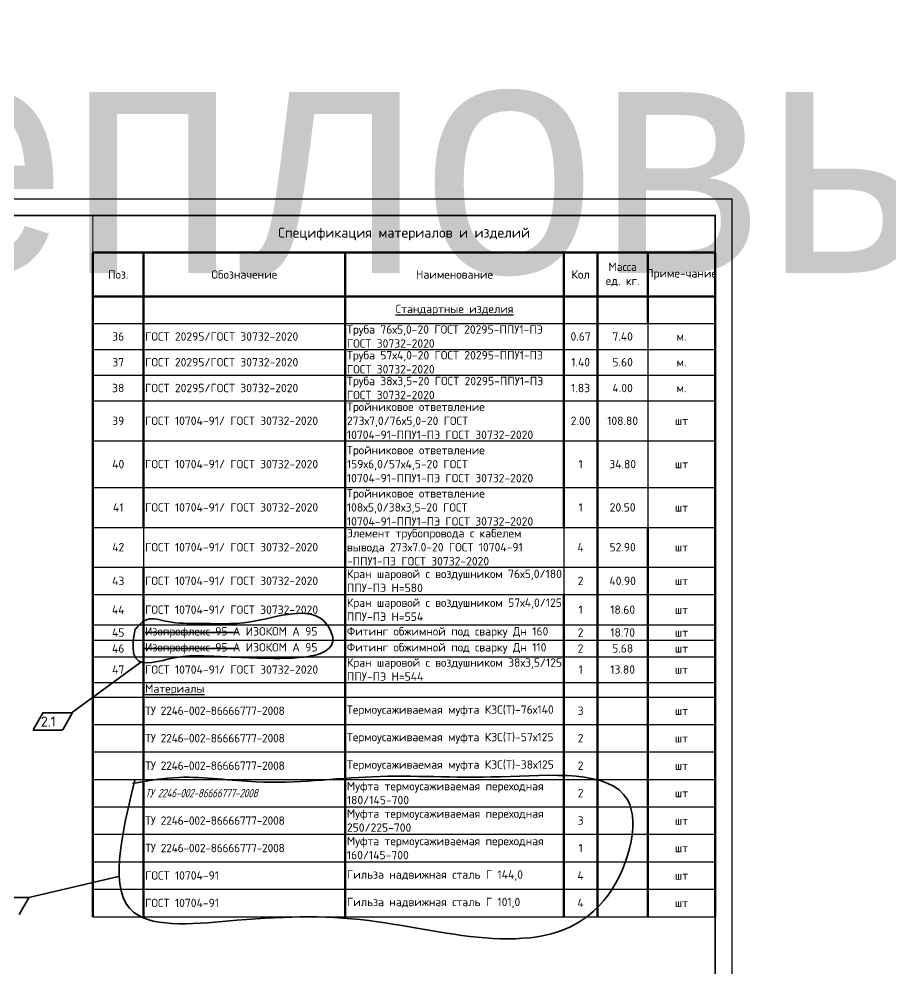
# Model space of a CAD drawing. Header units: millimetres. Extents: x 1990 to 8783, y 397 to 3825.
# Drawn here: x 4506.2 to 4765.5, y 1364.6 to 1647.1 of the extents above; entities that cross this region are included whole.
import ezdxf
from ezdxf.enums import TextEntityAlignment as Align

# ---------------------------------------------------------------- set-up
doc = ezdxf.new("R2018")
doc.units = ezdxf.units.MM
doc.layers.add('Размерный', color=4, linetype='Continuous', lineweight=30)
doc.layers.add('Размеры на чертеже', color=250, linetype='Continuous', lineweight=25)
doc.layers.add('рамка', color=7, linetype='Continuous')
doc.layers.add('Форматы', color=7, linetype='Continuous')
doc.styles.add('-ISOCPEUR-', font='isocpeur.ttf')
doc.styles.add('GOST', font='gost.shx', dxfattribs={"oblique": 15})
doc.styles.get("Standard").update_dxf_attribs({"font": 'arial.ttf'})

# ---------------------------------------------------------------- blocks, each defined once
blk = doc.blocks.new('*U369')
blk.add_lwpolyline([(0, 123), (594, 123), (594, -297), (0, -297)], close=True)
at = {"const_width": 0.5}
blk.add_lwpolyline([(20, 118), (589, 118), (589, -292), (20, -292)], close=True, dxfattribs=at)
blk.add_attdef('РАЗРАБОТАЛ', text='', height=2.5).set_placement((424.5, -264.22), align=Align.MIDDLE_LEFT)
at = {"flags": 8}
for tag, height, p in [('ДАТА', 2.5, (464.07, -264.4)), ('ЛИСТ', 3, (560.39, -271.92)), ('ЛИСТОВ', 3, (577.89, -271.92))]:
    blk.add_attdef(tag, text='', height=height, dxfattribs=at).set_placement(p, align=Align.MIDDLE_CENTER)
blk.add_attdef('ПРОВЕРИЛ', (424.75, -270.73), '', height=2.5)
at = {"lineweight": 30, "flags": 104}
for tag, p in [('ТЕПЛОВЫЕ_СЕТИ', (504, -269.5)), ('ИМЯ_ЧЕРТЕЖА', (504, -284.5))]:
    blk.add_attdef(tag, text='', height=3, dxfattribs=at).set_placement(p, align=Align.MIDDLE_CENTER)
at = {"style": '-ISOCPEUR-', "flags": 8}
blk.add_attdef('ФОРМАТ', text='', height=3, dxfattribs=at).set_placement((554.97, -294.75), align=Align.MIDDLE_CENTER)
blk = doc.blocks.new('*T202')
at = {"layer": 'Defpoints', "color": 8, "linetype": 'ByBlock', "lineweight": 0, "transparency": 16777216}
for p, q in [((0, 0), (185, 0)), ((0, 0), (0, -11)), ((185, 0), (185, -11))]:
    blk.add_line(p, q, dxfattribs=at)
at = {"layer": 'рамка', "color": 0, "lineweight": 50, "transparency": 16777216}
for p, q in [((0, -11), (185, -11)), ((0, -11), (0, -208.55)), ((15, -11), (15, -92.75)), ((75, -11), (75, -208.55)), ((140, -11), (140, -92.75)), ((150, -11), (150, -208.55)), ((165, -11), (165, -32.14)), ((185, -11), (185, -208.55)), ((0, -24.08), (185, -24.08)), ((165, -92.75), (165, -208.55)), ((15, -104.58), (15, -208.55)), ((140, -112.75), (140, -208.55))]:
    blk.add_line(p, q, dxfattribs=at)
at = {"layer": 'рамка', "lineweight": 30, "transparency": 16777216}
for p, q in [((0, -32.14), (15, -32.14)), ((165, -32.14), (165, -92.75)), ((140, -39.81), (165, -39.81)), ((140, -47.48), (165, -47.48)), ((140, -55.14), (165, -55.14)), ((140, -66.98), (165, -66.98)), ((140, -80.9), (165, -80.9)), ((15, -92.75), (15, -104.58)), ((140, -92.75), (165, -92.75)), ((140, -92.75), (140, -112.75))]:
    blk.add_line(p, q, dxfattribs=at)
at = {"layer": 'рамка', "color": 0, "lineweight": 25, "transparency": 16777216}
for p, q in [((15, -32.14), (185, -32.14)), ((0, -39.81), (140, -39.81)), ((165, -39.81), (185, -39.81)), ((0, -47.48), (140, -47.48)), ((165, -47.48), (185, -47.48)), ((0, -55.14), (140, -55.14)), ((165, -55.14), (185, -55.14)), ((0, -66.98), (140, -66.98)), ((165, -66.98), (185, -66.98)), ((0, -80.9), (140, -80.9)), ((165, -80.9), (185, -80.9)), ((0, -92.75), (140, -92.75)), ((165, -92.75), (185, -92.75)), ((0, -104.58), (185, -104.58)), ((0, -112.75), (185, -112.75)), ((0, -121.72), (185, -121.72)), ((0, -126.31), (185, -126.31)), ((0, -131.22), (185, -131.22)), ((0, -138.89), (185, -138.89)), ((0, -143.22), (185, -143.22)), ((0, -151.39), (185, -151.39)), ((0, -159.55), (185, -159.55)), ((0, -167.72), (185, -167.72)), ((0, -175.89), (185, -175.89)), ((0, -184.05), (185, -184.05)), ((0, -192.22), (185, -192.22)), ((0, -200.39), (185, -200.39)), ((0, -208.55), (185, -208.55))]:
    blk.add_line(p, q, dxfattribs=at)
at = {"layer": 'рамка', "color": 0, "transparency": 16777216}
for s, insert, char_height, width, attachment_point, style in [('Спецификация материалов и изделий ', (92.5, -5.5), 3, 182, 5, '-ISOCPEUR-'), ('Труба 76х5,0-20 ГОСТ 20295-ППУ1-ПЭ ГОСТ 30732-2020', (75.5, -35.98), 2.5, 64, 4, '-ISOCPEUR-'), ('ГОСТ 20295/ГОСТ 30732-2020^J', (15.5, -35.98), 2.5, 59, 4, '-ISOCPEUR-'), ('0.67', (145, -35.98), 2.5, 9, 5, '-ISOCPEUR-'), ('7.40', (157.5, -35.98), 2.5, 14, 5, '-ISOCPEUR-'), ('м.', (175, -35.98), 2.5, 19, 5, '-ISOCPEUR-'), ('Труба 57х4,0-20 ГОСТ 20295-ППУ1-ПЭ ГОСТ 30732-2020', (75.5, -43.64), 2.5, 64, 4, '-ISOCPEUR-'), ('ГОСТ 20295/ГОСТ 30732-2020^J', (15.5, -43.64), 2.5, 59, 4, '-ISOCPEUR-'), ('1.40', (145, -43.64), 2.5, 9, 5, '-ISOCPEUR-'), ('5.60', (157.5, -43.64), 2.5, 14, 5, '-ISOCPEUR-'), ('м.', (175, -43.64), 2.5, 19, 5, '-ISOCPEUR-'), ('Труба 38х3,5-20 ГОСТ 20295-ППУ1-ПЭ ГОСТ 30732-2020', (75.5, -51.31), 2.5, 64, 4, '-ISOCPEUR-'), ('ГОСТ 20295/ГОСТ 30732-2020^J', (15.5, -51.31), 2.5, 59, 4, '-ISOCPEUR-'), ('1.83', (145, -51.31), 2.5, 9, 5, '-ISOCPEUR-'), ('4.00', (157.5, -51.31), 2.5, 14, 5, '-ISOCPEUR-'), ('м.', (175, -51.31), 2.5, 19, 5, '-ISOCPEUR-'), ('\\A1;Тройниковое ответвление 273х7,0/76х5,0-20 ГОСТ 10704-91-ППУ1-ПЭ ГОСТ 30732-2020', (75.5, -61.06), 2.5, 64, 4, '-ISOCPEUR-'), ('39', (7.5, -61.06), 2.5, 14, 5, '-ISOCPEUR-'), ('\\A1;ГОСТ 10704-91{\\A0;/ ГОСТ 30732-2020}', (15.5, -61.06), 2.5, 59, 4, '-ISOCPEUR-'), ('2.00', (145, -61.06), 2.5, 9, 5, '-ISOCPEUR-'), ('108.80', (157.5, -61.06), 2.5, 14, 5, '-ISOCPEUR-'), ('шт', (175, -61.06), 2.5, 19, 5, '-ISOCPEUR-'), ('\\A1;Тройниковое ответвление 159х6,0/57х4,5-20 ГОСТ 10704-91-ППУ1-ПЭ ГОСТ 30732-2020', (75.5, -73.94), 2.5, 64, 4, '-ISOCPEUR-'), ('\\A1;ГОСТ 10704-91{\\A0;/ ГОСТ 30732-2020}', (15.5, -73.94), 2.5, 59, 4, '-ISOCPEUR-'), ('1', (145, -73.94), 2.5, 9, 5, '-ISOCPEUR-'), ('34.80', (157.5, -73.94), 2.5, 14, 5, '-ISOCPEUR-'), ('шт', (175, -73.94), 2.5, 19, 5, '-ISOCPEUR-'), ('\\A1;Тройниковое ответвление 108х5,0/38х3,5-20 ГОСТ 10704-91-ППУ1-ПЭ ГОСТ 30732-2020', (75.5, -86.82), 2.5, 64, 4, '-ISOCPEUR-'), ('\\A1;ГОСТ 10704-91{\\A0;/ ГОСТ 30732-2020}', (15.5, -86.82), 2.5, 59, 4, '-ISOCPEUR-'), ('1', (145, -86.82), 2.5, 9, 5, '-ISOCPEUR-'), ('20.50', (157.5, -86.82), 2.5, 14, 5, '-ISOCPEUR-'), ('шт', (175, -86.82), 2.5, 19, 5, '-ISOCPEUR-'), ('Элемент трубопровода с кабелем вывода 273х7.0-20 {\\A1;ГОСТ 10704-91 -ППУ1-ПЭ ГОСТ 30732-2020}', (75.5, -98.66), 2.5, 64, 4, '-ISOCPEUR-'), ('\\A1;ГОСТ 10704-91{\\A0;/ ГОСТ 30732-2020}', (15.5, -98.66), 2.5, 59, 4, '-ISOCPEUR-'), ('4', (145, -98.66), 2.5, 10, 5, '-ISOCPEUR-'), ('52.90', (157.5, -98.66), 2.5, 15, 5, '-ISOCPEUR-'), ('шт', (175, -98.66), 2.5, 19, 5, '-ISOCPEUR-'), ('\\A1;Кран шаровой с воздушником 76х5,0/180 ППУ-ПЭ Н=580', (75.5, -108.67), 2.5, 64, 4, '-ISOCPEUR-'), ('\\A1;ГОСТ 10704-91{\\A0;/ ГОСТ 30732-2020}', (15.5, -108.67), 2.5, 59, 4, '-ISOCPEUR-'), ('2', (145, -108.67), 2.5, 10, 5, '-ISOCPEUR-'), ('40.90', (157.5, -108.67), 2.5, 15, 5, '-ISOCPEUR-'), ('шт', (175, -108.67), 2.5, 19, 5, '-ISOCPEUR-'), ('\\A1;Кран шаровой с воздушником 57х4,0/125 ППУ-ПЭ Н=554', (75.5, -117.24), 2.5, 64, 4, '-ISOCPEUR-'), ('\\A1;ГОСТ 10704-91{\\A0;/ ГОСТ 30732-2020}', (15.5, -117.24), 2.5, 59, 4, '-ISOCPEUR-'), ('1', (145, -117.24), 2.5, 9, 5, '-ISOCPEUR-'), ('18.60', (157.5, -117.24), 2.5, 14, 5, '-ISOCPEUR-'), ('шт', (175, -117.24), 2.5, 19, 5, '-ISOCPEUR-'), ('45', (7.5, -124.02), 2.5, 14, 5, '-ISOCPEUR-'), ('Изопрофлекс 95 А ИЗОКОМ А 95', (15.5, -124.02), 2.5, 59, 4, '-ISOCPEUR-'), ('Фитинг обжимной под сварку Дн 160', (75.5, -124.02), 2.5, 64, 4, '-ISOCPEUR-'), ('2', (145, -124.02), 2.5, 9, 5, '-ISOCPEUR-'), ('18.70', (157.5, -124.02), 2.5, 14, 5, '-ISOCPEUR-'), ('шт', (175, -124.02), 2.5, 19, 5, '-ISOCPEUR-'), ('46', (7.5, -128.77), 2.5, 14, 5, '-ISOCPEUR-'), ('Изопрофлекс 95 А ИЗОКОМ А 95', (15.5, -128.77), 2.5, 59, 4, '-ISOCPEUR-'), ('Фитинг обжимной под сварку Дн 110', (75.5, -128.77), 2.5, 64, 4, '-ISOCPEUR-'), ('2', (145, -128.77), 2.5, 9, 5, '-ISOCPEUR-'), ('5.68', (157.5, -128.77), 2.5, 14, 5, '-ISOCPEUR-'), ('шт', (175, -128.77), 2.5, 19, 5, '-ISOCPEUR-'), ('\\A1;Кран шаровой с воздушником 38х3,5/125 ППУ-ПЭ Н=544', (75.5, -135.05), 2.5, 64, 4, '-ISOCPEUR-'), ('\\A1;ГОСТ 10704-91{\\A0;/ ГОСТ 30732-2020}', (15.5, -135.05), 2.5, 59, 4, '-ISOCPEUR-'), ('1', (145, -135.05), 2.5, 9, 5, '-ISOCPEUR-'), ('13.80', (157.5, -135.05), 2.5, 14, 5, '-ISOCPEUR-'), ('шт', (175, -135.05), 2.5, 19, 5, '-ISOCPEUR-'), ('{\\LМатериалы}', (15.5, -141.05), 2.5, 59, 4, '-ISOCPEUR-'), ('{\\T0.95;ТУ 2246-002-86666777-2008}', (15.5, -147.3), 2.5, 59, 4, '-ISOCPEUR-'), ('Термоусаживаемая муфта КЗС(Т)-76х140', (75.5, -147.3), 2.5, 64, 4, '-ISOCPEUR-'), ('3', (145, -147.3), 2.5, 9, 5, '-ISOCPEUR-'), ('шт', (175, -147.3), 2.5, 19, 5, '-ISOCPEUR-'), ('{\\T0.95;ТУ 2246-002-86666777-2008}', (15.5, -155.47), 2.5, 59, 4, '-ISOCPEUR-'), ('Термоусаживаемая муфта КЗС(Т)-57х125', (75.5, -155.47), 2.5, 64, 4, '-ISOCPEUR-'), ('2', (145, -155.47), 2.5, 9, 5, '-ISOCPEUR-'), ('шт', (175, -155.47), 2.5, 19, 5, '-ISOCPEUR-'), ('{\\T0.95;ТУ 2246-002-86666777-2008}', (15.5, -163.64), 2.5, 59, 4, '-ISOCPEUR-'), ('Термоусаживаемая муфта КЗС(Т)-38х125', (75.5, -163.64), 2.5, 64, 4, '-ISOCPEUR-'), ('2', (145, -163.64), 2.5, 9, 5, '-ISOCPEUR-'), ('шт', (175, -163.64), 2.5, 19, 5, '-ISOCPEUR-'), ('Муфта термоусаживаемая переходная 180/145-700^J', (75.5, -171.8), 2.5, 64, 4, '-ISOCPEUR-'), ('{\\T0.95;ТУ 2246-002-86666777-2008}', (15.5, -171.8), 2.5, 59, 4, 'GOST'), ('2', (145, -171.8), 2.5, 9, 5, '-ISOCPEUR-'), ('шт', (175, -171.8), 2.5, 19, 5, '-ISOCPEUR-'), ('Муфта термоусаживаемая переходная 250/225-700', (75.5, -179.97), 2.5, 64, 4, '-ISOCPEUR-'), ('{\\T0.95;ТУ 2246-002-86666777-2008}', (15.5, -179.97), 2.5, 59, 4, '-ISOCPEUR-'), ('3', (145, -179.97), 2.5, 9, 5, '-ISOCPEUR-'), ('шт', (175, -179.97), 2.5, 19, 5, '-ISOCPEUR-'), ('Муфта термоусаживаемая переходная 160/145-700^J', (75.5, -188.14), 2.5, 64, 4, '-ISOCPEUR-'), ('{\\T0.95;ТУ 2246-002-86666777-2008}', (15.5, -188.14), 2.5, 59, 4, '-ISOCPEUR-'), ('1', (145, -188.14), 2.5, 9, 5, '-ISOCPEUR-'), ('шт', (175, -188.14), 2.5, 19, 5, '-ISOCPEUR-'), ('Гильза надвижная сталь Г 144,0', (75.5, -196.3), 2.5, 64, 4, '-ISOCPEUR-'), ('ГОСТ 10704-91 ', (15.5, -196.3), 2.5, 59, 4, '-ISOCPEUR-'), ('4', (145, -196.3), 2.5, 9, 5, '-ISOCPEUR-'), ('шт', (175, -196.3), 2.5, 19, 5, '-ISOCPEUR-'), ('ГОСТ 10704-91 ', (15.5, -204.47), 2.5, 59, 4, '-ISOCPEUR-'), ('Гильза надвижная сталь Г 101,0', (75.5, -204.47), 2.5, 64, 4, '-ISOCPEUR-'), ('4', (145, -204.47), 2.5, 9, 5, '-ISOCPEUR-'), ('шт', (175, -204.47), 2.5, 19, 5, '-ISOCPEUR-')]:
    blk.add_mtext(s, dxfattribs=dict(at, insert=insert, char_height=char_height, width=width, attachment_point=attachment_point, style=style))
at = {"layer": 'рамка', "color": 7, "transparency": 16777216, "char_height": 2.5, "attachment_point": 5, "style": '-ISOCPEUR-'}
for s, insert, width in [('Масса ед. кг.', (157.5, -17.54), 13), ('Поз.', (7.5, -17.54), 12), ('Обозначение', (45, -17.54), 57), ('Наименование', (107.5, -17.54), 62), ('Кол', (145, -17.54), 8), ('Приме-чание', (175, -17.54), 17), ('{\\LСтандартные изделия}', (107.5, -28.11), 64), ('36', (7.5, -35.98), 14), ('37', (7.5, -43.64), 14), ('38', (7.5, -51.31), 14), ('40', (7.5, -73.94), 14), ('41', (7.5, -86.82), 14), ('42', (7.5, -98.66), 14), ('43', (7.5, -108.67), 14), ('44', (7.5, -117.24), 14), ('47', (7.5, -135.05), 14)]:
    blk.add_mtext(s, dxfattribs=dict(at, insert=insert, width=width))
blk = doc.blocks.new('*U425')
blk.add_attdef('РАЗРАБОТАЛ', text='', height=2.5).set_placement((127.5, -264.22), align=Align.MIDDLE_LEFT)
at = {"flags": 8}
for tag, height, p in [('ДАТА', 2.5, (167.07, -264.4)), ('ЛИСТ', 3, (263.39, -271.92)), ('ЛИСТОВ', 3, (280.89, -271.92))]:
    blk.add_attdef(tag, text='', height=height, dxfattribs=at).set_placement(p, align=Align.MIDDLE_CENTER)
blk.add_attdef('ПРОВЕРИЛ', (127.75, -270.73), '', height=2.5)
at = {"lineweight": 30, "flags": 104}
for tag, p in [('ТЕПЛОВЫЕ_СЕТИ', (207, -269.5)), ('ИМЯ_ЧЕРТЕЖА', (207, -284.5))]:
    blk.add_attdef(tag, text='', height=3, dxfattribs=at).set_placement(p, align=Align.MIDDLE_CENTER)
at = {"style": '-ISOCPEUR-', "flags": 8}
blk.add_attdef('ФОРМАТ', text='', height=3, dxfattribs=at).set_placement((257.97, -294.75), align=Align.MIDDLE_CENTER)

msp = doc.modelspace()

# ---------------------------------------------------------------- linework, layer by layer
at = {"color": 18, "lineweight": 35, "true_color": 0x000000}
for p, q in [((4543.736, 1464.663), (4571.542, 1464.663)), ((4543.628, 1459.848), (4571.434, 1459.848)), ((4542.47, 1455.866), (4522.132, 1440.934)), ((4513.421, 1440.873), (4510.462, 1435.748)), ((4513.239, 1440.783), (4522.099, 1440.783)), ((4522.183, 1440.873), (4519.224, 1435.748)), ((4510.402, 1435.651), (4519.161, 1435.651)), ((4535.83, 1392.089), (4509.129, 1385.867)), ((4500.283, 1385.823), (4509.142, 1385.823)), ((4509.227, 1385.913), (4506.268, 1380.788))]:
    msp.add_line(p, q, dxfattribs=at)
for points in [[(4540.933, 1465.768), (4544.382, 1468.552), (4550.484, 1467.889), (4559.373, 1467.359), (4575.053, 1467.833), (4597.679, 1467.168), (4599.509, 1463.178), (4578.464, 1457.027), (4561.23, 1457.681), (4552.474, 1457.151), (4540.933, 1457.019), (4540.137, 1460.731), (4540.8, 1465.768)], [(4539.986, 1419.778), (4553.865, 1421.54), (4576.776, 1420.219), (4611.363, 1421.76), (4649.475, 1421.76), (4687.146, 1414.935), (4680.134, 1384.903), (4612.905, 1378.61), (4571.049, 1379.051), (4540.407, 1381.368), (4540.647, 1420.659)]]:
    msp.add_spline(points, degree=3, dxfattribs=at)

# ---------------------------------------------------------------- block references
msp.add_blockref('*T202', (4528.236, 1588.682))
at = {"layer": 'Размеры на чертеже', "lineweight": 90}
msp.add_blockref('*U369', (4124.236, 1470.682), dxfattribs=at)
at = {"layer": 'Форматы'}
ref = msp.add_blockref('*U425', (2901.939, 1911.115), dxfattribs=at)
lines = msp.add_mtext('Тепломеханические решения тепловых сетей', dxfattribs={"layer": '0', "insert": (3108.939, 1641.615), "char_height": 70, "attachment_point": 1})
ref.add_attrib('ТЕПЛОВЫЕ_СЕТИ', '', (3108.939, 1641.615), dxfattribs={"flags": 104}).embed_mtext(lines)

# ---------------------------------------------------------------- texts
at = {"layer": 'Размерный', "color": 0, "style": '-ISOCPEUR-'}
msp.add_text('2.1', height=3, dxfattribs=at).set_placement((4512.734, 1436.659))

doc.saveas('drawing.dxf')
